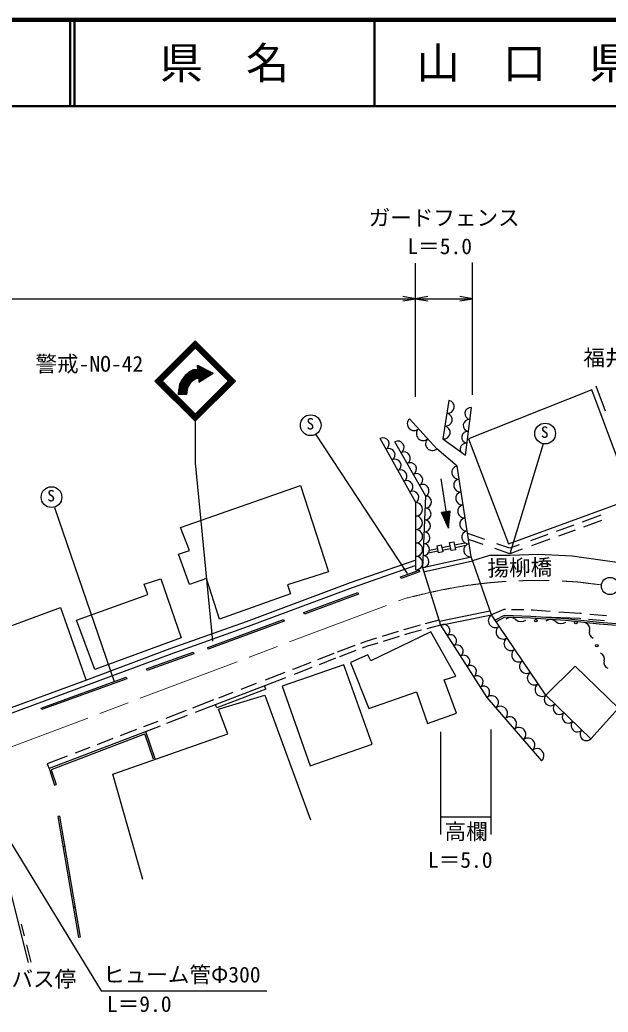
# Model space of a CAD drawing. Units: millimetres, scale not verified. Extents: x 40000 to 680000, y 20000 to 380000.
# Drawn here: x 291913 to 360076, y 265075 to 380000 of the extents above; entities that cross this region are included whole.
import ezdxf
from ezdxf.enums import TextEntityAlignment as Align

# ---------------------------------------------------------------- set-up
doc = ezdxf.new("R2010")
doc.units = ezdxf.units.MM
doc.header["$LTSCALE"] = 1000
doc.linetypes.add('CHAIN', pattern=[18.5, 12, -1.5, 3.5, -1.5])
for name, color, linetype, lineweight in [('M-BGD', 7, 'Continuous', 25), ('M-BMK', 2, 'CHAIN', 13), ('M-BMK-SRVR', 3, 'Continuous', 25), ('M-STR-STR3', 7, 'Continuous', 25), ('M-STR-STRC', 7, 'Continuous', 25), ('M-TTL', 2, 'Continuous', 140), ('M-TTL-LINE', 7, 'Continuous', 50)]:
    doc.layers.add(name, color=color, linetype=linetype, lineweight=lineweight)
for name, color, linetype in [('M-STR-HTXT', 7, 'Continuous'), ('M-STR-STR1', 1, 'Continuous'), ('M-TTL-TXT', 7, 'Continuous')]:
    doc.layers.add(name, color=color, linetype=linetype)
doc.styles.add('ＭＳ ゴシック', font='')
doc.styles.get('ＭＳ ゴシック').set_extended_font_data('MS Gothic')

# ---------------------------------------------------------------- blocks, each defined once
blk = doc.blocks.new('open_arrow')
at = {"color": 0, "linetype": 'Continuous', "lineweight": -2}
blk.add_lwpolyline([(7.5, 1.25), (0, 0), (7.5, -1.25)], dxfattribs=at)

msp = doc.modelspace()

# ---------------------------------------------------------------- linework, layer by layer
at = {"layer": 'M-BGD'}
for p, q in [((358178, 337153), (343900, 331487)), ((362875, 324553), (358178, 337153)), ((359750, 334685), (358697, 337575)), ((341604, 335924), (340913, 331459)), ((343534, 329587), (344254, 335089)), ((340219, 330332), (337055, 333783)), ((337784, 324083), (333647, 331497)), ((338956, 324848), (335345, 331114)), ((340913, 331459), (343534, 329587)), ((343900, 331487), (348523, 319297)), ((342592, 328318), (340219, 330332)), ((344212, 317825), (342592, 328318)), ((340673, 326853), (341563, 321110)), ((310542, 321212), (324444, 326055)), ((324444, 326055), (327691, 316056)), ((338589, 316570), (338956, 324848)), ((348523, 319297), (362875, 324553)), ((337808, 316310), (337784, 324083)), ((341779, 323098), (340756, 322940)), ((341563, 321110), (340756, 322940)), ((341775, 323065), (340769, 322909)), ((341770, 323014), (340790, 322862)), ((341764, 322962), (340811, 322815)), ((341563, 321110), (341779, 323098)), ((341758, 322911), (340832, 322767)), ((341753, 322860), (340853, 322720)), ((341747, 322808), (340873, 322673)), ((341742, 322757), (340894, 322625)), ((341736, 322705), (340915, 322578)), ((341730, 322654), (340936, 322531)), ((341725, 322602), (340957, 322483)), ((341719, 322551), (340978, 322436)), ((341714, 322499), (340999, 322389)), ((341708, 322448), (341020, 322341)), ((341703, 322396), (341041, 322294)), ((341697, 322345), (341061, 322246)), ((341691, 322293), (341082, 322199)), ((341686, 322242), (341103, 322152)), ((341680, 322191), (341124, 322104)), ((341675, 322139), (341145, 322057)), ((341669, 322088), (341166, 322010)), ((341663, 322036), (341187, 321962)), ((341658, 321985), (341208, 321915)), ((341652, 321933), (341229, 321868)), ((341647, 321882), (341250, 321820)), ((341641, 321830), (341270, 321773)), ((359240, 322622), (357062, 321835)), ((359320, 322013), (357220, 321255)), ((311567, 318534), (310542, 321212)), ((341636, 321779), (341291, 321726)), ((341630, 321727), (341312, 321678)), ((341624, 321676), (341333, 321631)), ((341619, 321624), (341354, 321583)), ((341613, 321573), (341375, 321536)), ((341608, 321522), (341396, 321489)), ((341602, 321470), (341417, 321441)), ((341596, 321419), (341438, 321394)), ((341591, 321367), (341458, 321347)), ((341585, 321316), (341479, 321299)), ((341580, 321264), (341500, 321252)), ((341574, 321213), (341521, 321205)), ((341569, 321161), (341542, 321157)), ((356118, 321494), (354033, 320741)), ((356244, 320902), (354317, 320206)), ((341703, 319451), (342191, 319557)), ((342191, 319557), (342392, 318636)), ((345796, 319808), (343799, 320502)), ((345606, 319238), (343902, 319831)), ((353094, 320402), (351090, 319678)), ((353331, 319849), (351199, 319079)), ((310314, 318107), (311567, 318534)), ((339264, 318270), (340358, 318493)), ((339370, 318598), (340312, 318790)), ((340246, 319082), (340733, 319194)), ((340430, 318278), (340246, 319082)), ((340917, 318390), (340430, 318278)), ((340733, 319194), (340917, 318390)), ((340814, 318893), (341782, 319090)), ((340863, 318597), (341820, 318792)), ((341904, 318530), (341703, 319451)), ((342392, 318636), (341904, 318530)), ((342267, 319189), (343459, 319433)), ((342362, 318902), (343612, 319158)), ((348680, 318169), (346930, 318778)), ((348676, 318806), (347195, 319321)), ((349783, 319206), (348676, 318806)), ((350121, 318690), (348680, 318169)), ((311567, 314603), (310314, 318107)), ((337805, 317425), (330195, 314794)), ((338589, 316570), (344212, 317825)), ((338699, 316082), (344377, 317349)), ((346542, 311086), (344212, 317825)), ((346332, 317968), (344377, 317349)), ((348676, 317947), (346332, 317968)), ((352020, 318072), (348676, 317947)), ((355899, 317869), (352020, 318072)), ((361949, 317030), (355899, 317869)), ((327691, 316056), (322934, 314574)), ((337807, 316790), (330398, 314230)), ((336025, 315492), (338161, 316254)), ((338228, 316066), (336092, 315304)), ((338161, 316254), (338228, 316066)), ((338548, 316561), (340642, 309883)), ((306309, 314639), (308254, 315243)), ((308254, 315243), (310601, 308446)), ((313533, 315315), (311567, 314603)), ((315043, 310586), (313533, 315315)), ((336092, 315304), (336025, 315492)), ((306756, 313454), (306309, 314639)), ((330195, 314794), (318148, 310299)), ((330398, 314230), (318354, 309735)), ((322934, 314574), (323276, 313520)), ((298484, 310481), (306756, 313454)), ((323276, 313520), (315043, 310586)), ((324826, 311362), (331067, 313687)), ((331137, 313499), (324895, 311175)), ((331067, 313687), (331137, 313499)), ((285025, 307642), (296628, 311956)), ((296628, 311956), (299557, 303595)), ((340526, 310370), (346377, 311563)), ((347994, 311699), (346542, 311086)), ((348166, 311696), (347994, 311699)), ((350299, 311655), (348876, 311682)), ((351355, 311634), (351151, 311638)), ((353376, 311490), (351355, 311634)), ((300608, 304758), (298484, 310481)), ((318148, 310299), (309299, 307138)), ((313678, 307291), (322475, 310553)), ((322545, 310366), (313748, 307104)), ((322475, 310553), (322545, 310366)), ((324895, 311175), (324826, 311362)), ((340462, 310456), (338890, 310042)), ((340642, 309883), (346542, 311086)), ((352869, 301786), (346542, 311086)), ((348043, 311011), (346995, 310460)), ((347089, 310283), (346995, 310460)), ((348089, 310809), (347089, 310283)), ((351112, 310910), (348043, 311011)), ((351101, 310710), (348089, 310809)), ((355149, 310431), (351101, 310710)), ((355167, 310630), (351112, 310910)), ((356738, 310648), (352439, 310818)), ((356785, 311247), (354372, 311419)), ((359031, 309994), (355149, 310431)), ((359049, 310193), (355167, 310630)), ((356904, 310634), (356738, 310648)), ((356970, 311230), (356785, 311247)), ((359659, 310392), (357803, 310555)), ((359875, 310975), (357937, 311145)), ((318354, 309735), (309505, 306575)), ((335729, 309159), (333882, 308594)), ((336934, 309527), (336361, 309352)), ((338310, 309889), (336934, 309527)), ((338444, 309304), (337098, 308950)), ((340642, 309883), (339072, 309470)), ((340642, 309883), (346032, 301528)), ((362553, 309724), (359031, 309994)), ((362580, 309922), (359049, 310193)), ((310601, 308446), (300608, 304758)), ((331989, 308016), (331386, 307790)), ((333237, 308397), (331989, 308016)), ((339519, 309120), (332579, 305761)), ((335847, 308567), (334010, 308006)), ((337098, 308950), (336496, 308766)), ((342433, 303983), (339519, 309120)), ((309299, 307138), (299630, 303535)), ((313748, 307104), (313678, 307291)), ((330709, 307535), (328672, 306770)), ((330845, 306945), (328957, 306236)), ((332182, 307448), (331570, 307218)), ((333392, 307817), (332182, 307448)), ((309505, 306575), (299838, 302972)), ((306582, 304819), (312007, 306781)), ((312075, 306593), (306650, 304630)), ((312007, 306781), (312075, 306593)), ((328280, 306623), (326388, 305877)), ((328495, 306063), (326578, 305307)), ((332234, 306477), (330233, 305564)), ((332579, 305761), (332234, 306477)), ((306650, 304630), (306582, 304819)), ((329468, 305317), (322310, 302814)), ((323674, 304808), (323521, 304749)), ((325639, 305582), (323674, 304808)), ((325759, 304984), (323891, 304248)), ((332728, 296130), (329468, 305317)), ((330233, 305564), (332333, 300229)), ((352869, 301786), (356269, 305146)), ((356269, 305146), (361269, 300266)), ((299630, 303535), (286838, 298828)), ((294387, 300298), (304244, 303870)), ((304312, 303682), (294455, 300110)), ((304244, 303870), (304312, 303682)), ((322680, 303784), (312221, 299770)), ((322613, 304400), (320350, 303532)), ((323891, 304248), (323701, 304175)), ((341075, 303563), (342433, 303983)), ((342507, 299711), (341075, 303563)), ((299838, 302972), (287030, 298259)), ((320395, 302492), (314740, 300302)), ((319302, 303130), (317525, 302448)), ((320395, 302492), (320263, 302856)), ((322310, 302814), (325541, 293586)), ((314365, 301235), (311903, 300290)), ((316608, 302096), (314931, 301452)), ((314938, 300151), (320309, 301787)), ((320309, 301787), (325573, 287346)), ((332333, 300229), (337889, 302156)), ((337889, 302156), (339148, 298501)), ((346032, 301528), (352363, 294178)), ((358069, 296746), (352869, 301786)), ((294455, 300110), (294387, 300298)), ((311180, 300013), (308810, 299103)), ((314740, 300302), (314601, 300683)), ((316005, 297306), (314938, 300151)), ((361269, 300266), (358069, 296746)), ((311295, 299414), (308910, 298499)), ((339148, 298501), (342507, 299711)), ((308169, 298214), (295313, 293280)), ((305427, 297805), (303537, 297079)), ((307898, 298753), (306235, 298115)), ((295571, 293160), (306412, 297307)), ((302686, 296753), (300863, 296053)), ((302702, 292646), (316005, 297306)), ((307418, 294363), (306399, 297302)), ((307607, 294429), (306515, 297579)), ((300014, 295727), (298305, 295071)), ((325541, 293586), (332728, 296130)), ((297406, 294726), (295098, 293841)), ((295098, 293841), (295313, 293280)), ((295313, 293280), (295912, 291363)), ((295561, 293156), (296103, 291423)), ((306152, 280446), (302702, 292646)), ((295912, 291363), (296103, 291423)), ((296506, 287760), (296309, 287726)), ((296309, 287726), (298715, 273712)), ((296506, 287760), (298912, 273746)), ((288736, 287260), (292892, 270807)), ((297108, 284256), (296911, 284223)), ((297709, 280753), (297512, 280719)), ((298310, 277250), (298113, 277216)), ((292071, 275283), (292416, 273916)), ((298912, 273746), (298715, 273712)), ((292676, 272888), (293183, 270880))]:
    msp.add_line(p, q, dxfattribs=at)
for centre in [(351705, 310421), (356341, 310194), (358765, 307523)]:
    msp.add_circle(centre, 150, dxfattribs=at)
for centre, radius, start, end in [((341489, 335180), 753, 261.19829, 81.19829), ((341259, 333692), 753, 261.19829, 81.19829), ((344164, 334401), 694, 82.54294, 262.54294), ((337583, 333208), 780, 132.51045, 312.51045), ((343984, 333026), 694, 82.54294, 262.54294), ((338637, 332057), 780, 132.51045, 312.51045), ((341028, 332203), 753, 261.19829, 81.19829), ((343804, 331650), 694, 82.54294, 262.54294), ((333992, 330879), 708, 299.16434, 119.16434), ((335706, 330487), 723, 299.95639, 119.95639), ((339692, 330907), 780, 132.51045, 312.51045), ((334681, 329643), 708, 299.16434, 119.16434), ((336428, 329234), 723, 299.95639, 119.95639), ((343624, 330275), 694, 82.54294, 206.3817), ((335371, 328408), 708, 299.16434, 119.16434), ((337150, 327981), 723, 299.95639, 119.95639), ((336060, 327172), 708, 299.16434, 119.16434), ((342708, 327569), 758, 98.77632, 278.77632), ((336750, 325936), 708, 299.16434, 119.16434), ((337873, 326728), 723, 299.95639, 119.95639), ((342939, 326070), 758, 98.77632, 278.77632), ((337439, 324701), 708, 299.16434, 119.16434), ((338595, 325475), 723, 299.95639, 119.95639), ((343171, 324571), 758, 98.77632, 278.77632), ((338925, 324158), 690, 267.46472, 87.46472), ((337786, 323306), 777, 270.17629, 90.17629), ((338864, 322779), 690, 267.46472, 87.46472), ((343402, 323072), 758, 98.77632, 278.77632), ((337791, 321751), 777, 270.17629, 90.17629), ((338803, 321399), 690, 267.46472, 87.46472), ((343634, 321572), 758, 98.77632, 278.77632), ((337796, 320197), 777, 270.17629, 90.17629), ((338742, 320019), 690, 267.46472, 87.46472), ((343865, 320073), 758, 98.77632, 278.77632), ((337801, 318642), 777, 270.17629, 90.17629), ((338681, 318640), 690, 267.46472, 87.46472), ((344096, 318574), 758, 98.77632, 278.77632), ((337806, 317088), 777, 270.17629, 90.17629), ((338620, 317260), 690, 267.46472, 87.46472), ((346994, 310422), 803, 124.22569, 304.22569), ((348770, 309822), 942, 49.16309, 125.23201), ((350002, 311247), 942, 229.16309, 305.23201), ((353407, 309595), 942, 49.16309, 125.23201), ((354639, 311020), 942, 229.16309, 305.23201), ((341027, 309286), 710, 302.82809, 122.82809), ((347898, 309093), 803, 124.22569, 304.22569), ((357274, 309490), 686, 340.91061, 70.71744), ((358570, 309042), 686, 160.91061, 250.71744), ((341797, 308093), 710, 302.82809, 122.82809), ((348802, 307765), 803, 124.22569, 304.22569), ((342567, 306899), 710, 302.82809, 122.82809), ((349705, 306436), 803, 124.22569, 304.22569), ((343337, 305706), 710, 302.82809, 122.82809), ((350609, 305107), 803, 124.22569, 304.22569), ((358960, 306005), 686, 340.91061, 70.71744), ((360256, 305556), 686, 160.91061, 250.71744), ((344107, 304512), 710, 302.82809, 122.82809), ((344877, 303318), 710, 302.82809, 122.82809), ((351513, 303779), 803, 124.22569, 304.22569), ((345647, 302125), 710, 302.82809, 122.82809), ((352417, 302450), 803, 124.22569, 304.22569), ((346560, 300916), 808, 310.73648, 130.73648), ((353389, 301282), 724, 135.89517, 315.89517), ((347615, 299691), 808, 310.73648, 130.73648), ((354429, 300274), 724, 135.89517, 315.89517), ((348670, 298466), 808, 310.73648, 130.73648), ((355469, 299266), 724, 135.89517, 315.89517), ((349725, 297241), 808, 310.73648, 130.73648), ((356509, 298258), 724, 135.89517, 315.89517), ((357549, 297250), 724, 135.89517, 315.89517), ((350780, 296016), 808, 310.73648, 130.73648), ((351835, 294791), 808, 310.73648, 130.73648)]:
    msp.add_arc(centre, radius, start, end, dxfattribs=at)
at = {"layer": 'M-BMK'}
msp.add_line((288547, 294898), (336434, 312952), dxfattribs=at)
msp.add_open_spline([(336434, 312952), (337749, 313280), (339064, 313609), (340390, 313889), (341731, 314173), (343084, 314406), (344443, 314588), (345846, 314776), (347257, 314909), (348670, 314986), (350210, 315070), (351754, 315088), (353295, 315049), (354286, 315024), (355276, 314976), (356265, 314913), (356430, 314903), (356595, 314892), (356759, 314874), (356924, 314857), (357088, 314832), (357252, 314809), (357933, 314713), (358617, 314638), (359300, 314563)], degree=3, knots=[0, 0, 0, 0, 1, 1, 1, 2, 2, 2, 3, 3, 3, 4, 4, 4, 5, 5, 5, 6, 6, 6, 7, 7, 7, 8, 8, 8, 8], dxfattribs=at)
at = {"layer": 'M-BMK-SRVR'}
msp.add_circle((360291, 314428), 1000, dxfattribs=at)
at = {"layer": 'M-STR-STR3'}
for p, q in [((337739, 336346), (337739, 351802)), ((344350, 336563), (344350, 351896)), ((67173, 347704), (337739, 347704)), ((337739, 347704), (344350, 347704)), ((346525, 285664), (346525, 297808)), ((340657, 297536), (340657, 285664)), ((288660, 288289), (301324, 267551)), ((340657, 287698), (346525, 287698)), ((301324, 267551), (320518, 267531))]:
    msp.add_line(p, q, dxfattribs=at)
at = {"layer": 'M-STR-STRC'}
for p, q in [((307569, 338169), (312236, 342836)), ((307710, 338169), (312236, 342694)), ((307852, 338169), (312236, 342553)), ((312236, 342836), (316903, 338169)), ((312236, 342694), (316761, 338169)), ((312236, 342553), (316620, 338169)), ((307993, 338169), (312236, 342411)), ((308064, 338098), (312306, 342341)), ((308134, 338027), (312377, 342270)), ((308205, 337957), (312448, 342199)), ((312024, 342199), (316266, 337957)), ((312094, 342270), (316337, 338027)), ((312165, 342341), (316408, 338098)), ((312236, 342411), (316478, 338169)), ((311992, 339450), (311070, 338805)), ((311542, 339222), (311070, 338805)), ((312029, 339354), (311144, 338734)), ((312066, 339257), (311217, 338663)), ((312102, 339161), (311290, 338592)), ((312139, 339064), (311364, 338522)), ((311992, 339450), (311542, 339222)), ((312522, 339512), (311992, 339450)), ((312627, 339423), (312029, 339354)), ((312632, 339323), (312066, 339257)), ((312638, 339223), (312102, 339161)), ((312643, 339123), (312139, 339064)), ((312522, 339512), (312495, 340011)), ((312495, 340011), (313579, 339038)), ((312495, 340011), (314309, 339090)), ((312522, 339512), (312519, 339512)), ((312700, 338059), (312598, 339959)), ((312665, 338019), (314309, 339090)), ((312665, 338019), (313579, 339038)), ((312795, 338164), (312701, 339907)), ((312889, 338269), (312804, 339854)), ((312992, 338232), (312907, 339802)), ((313088, 338295), (313010, 339750)), ((313185, 338358), (313113, 339697)), ((313282, 338421), (313216, 339645)), ((313379, 338484), (313319, 339593)), ((313475, 338547), (313422, 339541)), ((313572, 338610), (313525, 339488)), ((313669, 338673), (313628, 339436)), ((313766, 338736), (313731, 339384)), ((313862, 338799), (313834, 339332)), ((313959, 338862), (313937, 339279)), ((314056, 338925), (314040, 339227)), ((307569, 338169), (312236, 333502)), ((307710, 338169), (312236, 333643)), ((307852, 338169), (312236, 333785)), ((307993, 338169), (312236, 333926)), ((308064, 338239), (312306, 333997)), ((308134, 338310), (312377, 334068)), ((308205, 338381), (312448, 334138)), ((311070, 338805), (310415, 337791)), ((310707, 338344), (310415, 337791)), ((311144, 338734), (310511, 337756)), ((311217, 338663), (310607, 337721)), ((311290, 338592), (310703, 337686)), ((311070, 338805), (310707, 338344)), ((311364, 338522), (310800, 337650)), ((311437, 338451), (310896, 337615)), ((311510, 338380), (310992, 337580)), ((311584, 338310), (311088, 337544)), ((311657, 338239), (311185, 337509)), ((311730, 338168), (311281, 337474)), ((311377, 337439), (311804, 338097)), ((312176, 338968), (311437, 338451)), ((312212, 338872), (311510, 338380)), ((312249, 338775), (311584, 338310)), ((312286, 338679), (311657, 338239)), ((312322, 338582), (311730, 338168)), ((311804, 338097), (312359, 338486)), ((312024, 334138), (316266, 338381)), ((312094, 334068), (316337, 338310)), ((312165, 333997), (316408, 338239)), ((312648, 339023), (312176, 338968)), ((312654, 338923), (312212, 338872)), ((312236, 333926), (316478, 338169)), ((312236, 333785), (316620, 338169)), ((312236, 333643), (316761, 338169)), ((312236, 333502), (316903, 338169)), ((312659, 338823), (312249, 338775)), ((312665, 338723), (312286, 338679)), ((312670, 338623), (312322, 338582)), ((312359, 338486), (312638, 338519)), ((312638, 338519), (312665, 338019)), ((309576, 336953), (309458, 336369)), ((310415, 337791), (310255, 336552)), ((310297, 337207), (310255, 336552)), ((310511, 337756), (310356, 336557)), ((310607, 337721), (310458, 336563)), ((310703, 337686), (310559, 336568)), ((310800, 337650), (310661, 336574)), ((310896, 337615), (310762, 336579)), ((310992, 337580), (310864, 336585)), ((311088, 337544), (310965, 336590)), ((311185, 337509), (311067, 336596)), ((311281, 337474), (311168, 336601)), ((311270, 336607), (311377, 337439)), ((311270, 336607), (310255, 336552)), ((312236, 333502), (312236, 328706)), ((326176, 332003), (336778, 315875)), ((352534, 330882), (348680, 318169)), ((312236, 328706), (314232, 308056)), ((295915, 323518), (302851, 303366))]:
    msp.add_line(p, q, dxfattribs=at)
for centre in [(325612, 333052), (352773, 332088), (295582, 324724)]:
    msp.add_circle(centre, 1200, dxfattribs=at)
at = {"layer": 'M-TTL'}
msp.add_line((680000, 380000), (40000, 380000), dxfattribs=at)
at = {"layer": 'M-TTL-LINE'}
for p, q in [((297750, 380000), (297750, 370000)), ((298250, 380000), (298250, 370000)), ((333000, 380000), (333000, 370000)), ((40000, 370000), (680000, 370000))]:
    msp.add_line(p, q, dxfattribs=at)

# ---------------------------------------------------------------- block references
at = {"layer": 'M-STR-STR3', "xscale": 193, "yscale": 193, "rotation": 180}
for p in [(337739, 347704), (344350, 347704)]:
    msp.add_blockref('open_arrow', p, dxfattribs=at)
at = {"layer": 'M-STR-STR3', "xscale": 193, "yscale": 193}
msp.add_blockref('open_arrow', (337739, 347704), dxfattribs=at)

# ---------------------------------------------------------------- texts
at = {"layer": 'M-STR-HTXT', "style": 'ＭＳ ゴシック'}
for p in [(357208, 339405), (283445, 267454)]:
    msp.add_text('福井市バス停', height=1833, dxfattribs=at).set_placement(p, align=Align.BOTTOM_LEFT)
at = {"layer": 'M-STR-STR1', "style": 'ＭＳ ゴシック'}
msp.add_text('揚柳橋', height=1833, rotation=1.074, dxfattribs=at).set_placement((346116, 315028), align=Align.BOTTOM_LEFT)
at = {"layer": 'M-STR-STR3', "style": 'ＭＳ ゴシック'}
for s, p in [('ガードフェンス', (332322, 355617)), ('L＝5.0', (336815, 352313)), ('高欄', (341117, 284530)), ('L＝5.0', (339196, 281240)), ('ヒューム管Φ300', (301562, 267963)), ('L＝9.0', (302003, 264555))]:
    msp.add_text(s, height=1833, dxfattribs=at).set_placement(p, align=Align.BOTTOM_LEFT)
at = {"layer": 'M-STR-STRC', "style": 'ＭＳ ゴシック'}
for s, height, p in [('警戒-NO-42', 1833, (293728, 338693)), ('S', 1320, (325115, 332161)), ('S', 1320, (352275, 331197)), ('S', 1320, (295085, 323833))]:
    msp.add_text(s, height=height, dxfattribs=at).set_placement(p, align=Align.BOTTOM_LEFT)
at = {"layer": 'M-TTL-TXT', "style": 'ＭＳ ゴシック'}
for s, p in [('県\u3000名', (315625, 375000)), ('山\u3000口\u3000県', (350375, 375000))]:
    msp.add_text(s, height=3666, dxfattribs=at).set_placement(p, align=Align.MIDDLE_CENTER)

doc.saveas('drawing.dxf')
